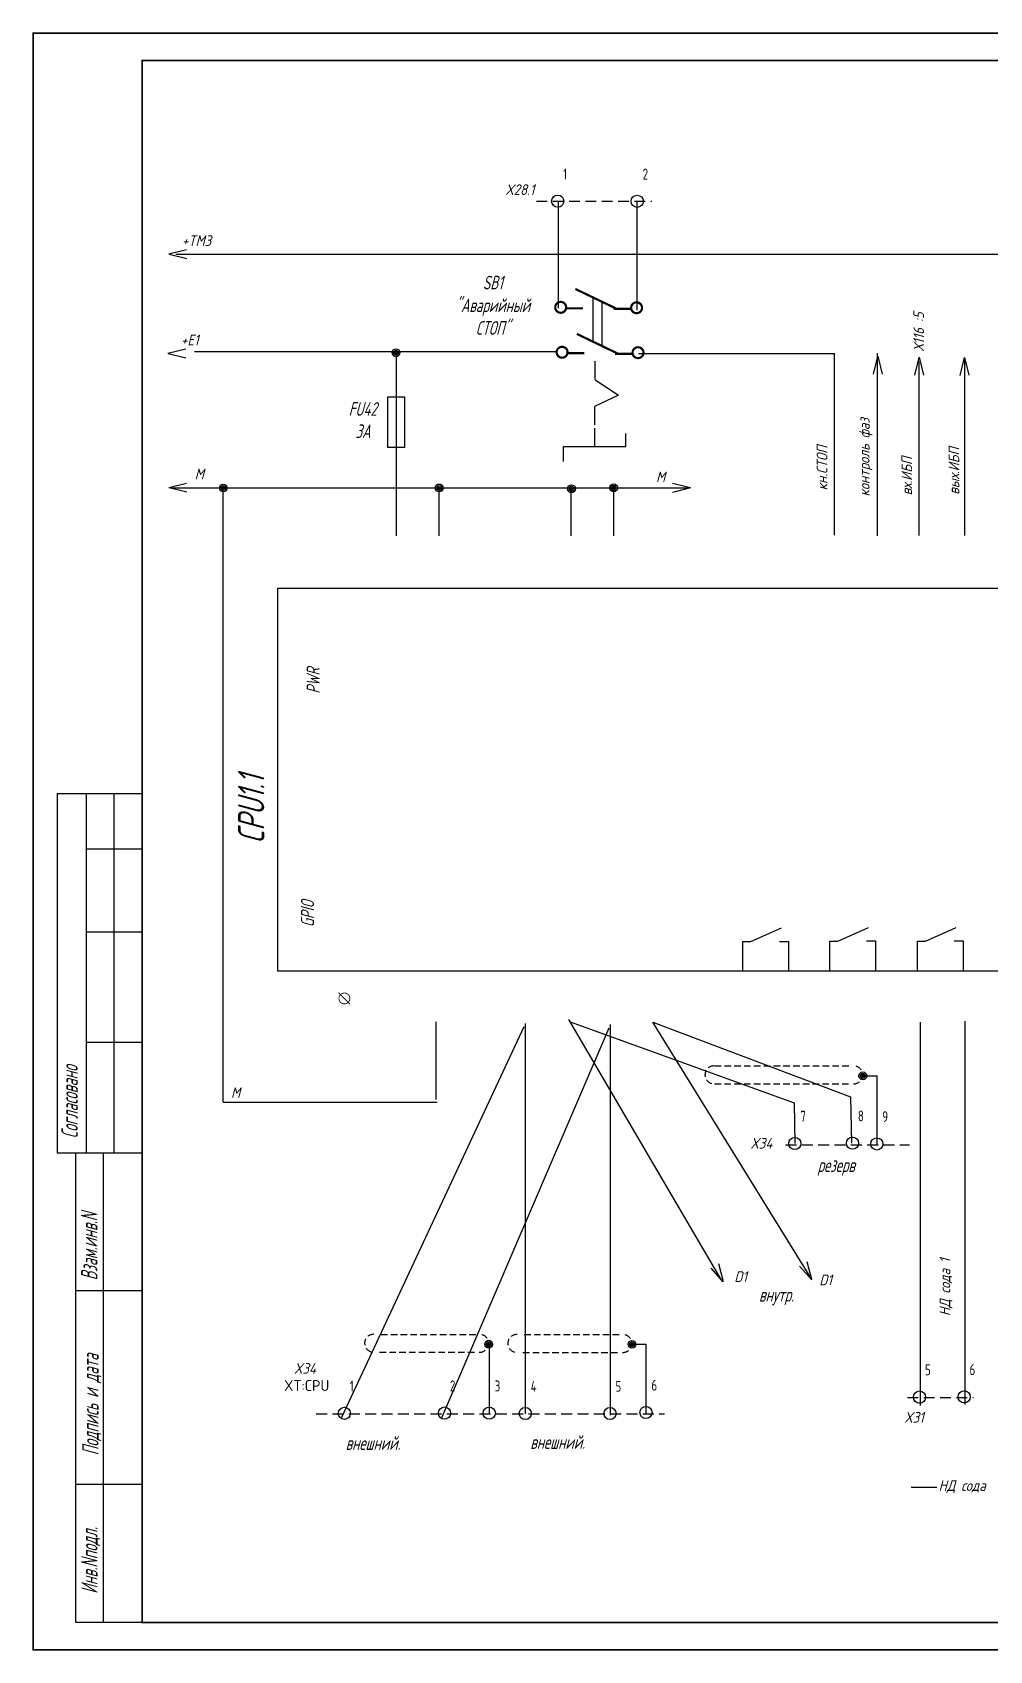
# Model space of a CAD drawing. Header units: millimetres. Extents: x 1463 to 10524, y 7125 to 13164.
# Drawn here: x 6523.6 to 6699.4, y 9980.5 to 10277.8 of the extents above; entities that cross this region are included whole.
import ezdxf
from ezdxf.enums import TextEntityAlignment as Align

# ---------------------------------------------------------------- set-up
doc = ezdxf.new("R2010")
doc.units = ezdxf.units.MM
doc.header["$LTSCALE"] = 4
doc.set_wipeout_variables(frame=1)
doc.linetypes.add('DASHED', pattern=[0.75, 0.5, -0.25])
for name, color, linetype in [('LOC', 8, 'Continuous'), ('RED_2.5mm^2', 1, 'Continuous'), ('SYMS', 7, 'Continuous'), ('TAGS', 51, 'Continuous')]:
    doc.layers.add(name, color=color, linetype=linetype)
doc.layers.add('RAMKA', color=7, linetype='Continuous', lineweight=25)
doc.styles.add('COTES', font='cs_gost2304.shx', dxfattribs={"width": 0.75, "oblique": 15})
doc.styles.add('Simplex25.085.15', font='GOST_A.TTF', dxfattribs={"width": 0.85, "oblique": 15, "height": 2.5})
doc.styles.add('WD', font='romans.shx')
doc.linetypes.add('Modbus_LINE', pattern='A,7.5,-4,["Modbus",Standard,S=2.5,R=0,X=-1.5,Y=-1.25],-15', length=26.5)

# ---------------------------------------------------------------- blocks, each defined once
blk = doc.blocks.new('Формат А3')
at = {"color": 0, "linetype": 'Continuous', "const_width": 0.3}
for points in [[(-420, 297), (0, 297), (0, 0), (-420, 0)], [(-400, 5), (-400, 292), (-5, 292), (-5, 5)]]:
    blk.add_lwpolyline(points, close=True, dxfattribs=at)
blk = doc.blocks.new('A$C73A268AF')
at = {"lineweight": 30}
for p, q in [((4.57, 157.46), (20.05, 157.46)), ((4.57, 157.46), (4.57, 91.46)), ((9.89, 157.46), (9.89, 91.46)), ((14.97, 157.46), (14.97, 91.46)), ((9.89, 147.31), (20.05, 147.31)), ((9.89, 132.08), (20.05, 132.08)), ((9.89, 111.77), (20.05, 111.77)), ((4.57, 91.46), (20.05, 91.46)), ((7.96, 5.15), (7.96, 91.46)), ((13.04, 5.15), (13.04, 91.46)), ((20.15, 66.08), (7.96, 66.08)), ((20.15, 30.54), (7.96, 30.54))]:
    blk.add_line(p, q, dxfattribs=at)
blk.add_lwpolyline([(20.15, 5.15), (7.96, 5.15)], dxfattribs=at)
blk.add_blockref('Формат А3', (420.15, 0.15))
at = {"layer": 'RAMKA', "style": 'COTES', "oblique": 15, "width": 0.75}
for s, p in [('Согласовано', (8.35, 94.1)), ('Взам.инв.N', (11.94, 68.02)), ('Подпись и дата', (12.17, 35.86)), ('Инв.Nподл.', (11.97, 10.43))]:
    blk.add_text(s, height=3, rotation=90, dxfattribs=at).set_placement(p)
blk = doc.blocks.new('Клеммное соединение')
at = {"linetype": 'Continuous'}
blk.add_wipeout([(0, -1), (-0.44, -0.9), (-0.6, -0.8), (-0.71, -0.7), (-0.8, -0.6), (-0.87, -0.5), (-0.92, -0.4), (-0.95, -0.3), (-0.98, -0.2), (-0.99, -0.1), (-0.99, 0), (-0.99, 0.1), (-0.98, 0.2), (-0.95, 0.3), (-0.92, 0.4), (-0.87, 0.5), (-0.8, 0.6), (-0.71, 0.7), (-0.6, 0.8), (-0.44, 0.9), (0, 1), (0.44, 0.9), (0.6, 0.8), (0.71, 0.7), (0.8, 0.6), (0.87, 0.5), (0.92, 0.4), (0.95, 0.3), (0.98, 0.2), (0.99, 0.1), (1, 0), (0.99, -0.1), (0.98, -0.2), (0.95, -0.3), (0.92, -0.4), (0.87, -0.5), (0.8, -0.6), (0.71, -0.7), (0.6, -0.8), (0.44, -0.9)], dxfattribs=at)
at = {"color": 0, "linetype": 'Continuous', "lineweight": -2, "const_width": 0.15}
blk.add_lwpolyline([(-1.06, -1.06), (1.06, 1.06)], dxfattribs=at)
blk.add_lwpolyline([(-1, 0, 1), (1, 0, 1)], format="xyb", close=True, dxfattribs=at)
blk = doc.blocks.new('WDDOT')
for radius in [0.72, 0.449, 0.223]:
    blk.add_circle((0, 0), radius)
blk = doc.blocks.new('VT0W02')
blk.add_circle((0, 0), 0.0699)
at = {"style": 'WD'}
for tag, p, width in [('INST', (0.062, 0.42), 0.7), ('LOC', (0.062, 0.25), 0.7), ('DESC1', (0.053, -0.385), 0.8)]:
    blk.add_attdef(tag, p, '', height=0.125, dxfattribs=dict(at, width=width))
at = {"linetype": 'Continuous', "style": 'WD'}
for tag, p, height, width, flags in [('WIRENO', (0.062, 0.094), 0.125, 0.8, 8), ('TAGSTRIP', (0.053, -0.229), 0.125, 0.9, 8), ('CAT', (0.213, -0.406), 0.109, 0.8, 1), ('DESC2', (0.053, -0.541), 0.125, 0.8, 8), ('DESC3', (0.053, -0.698), 0.125, 0.8, 8)]:
    blk.add_attdef(tag, p, '', height=height, dxfattribs=dict(at, width=width, flags=flags))
at = {"style": 'WD', "flags": 1}
for tag, p, height in [('X4TERM01', (-0.07, 0), 0.0125), ('X4TERMDESC01', (-0.055, -0.023), 0.025), ('X2TERMDESC01', (-0.006, 0.029), 0.025), ('STRIPSEQ', (0, 0), 0.00125), ('X2TERM01', (0, 0.07), 0.0125), ('X1TERMDESC01', (0.039, -0.003), 0.025), ('X1TERM01', (0.07, 0), 0.0125), ('LINKTERM', (0, -0.002), 0.00125), ('X8TERM01', (0, -0.07), 0.0125), ('X8TERMDESC01', (0, -0.054), 0.025)]:
    blk.add_attdef(tag, p, '', height=height, dxfattribs=at)
at = {"linetype": 'Continuous', "style": 'WD', "width": 0.8, "flags": 1}
blk.add_attdef('MFG', text='', height=0.109, dxfattribs=at).set_placement((0.088, -0.406), align=Align.RIGHT)
at = {"style": 'WD', "width": 0.7, "flags": 1}
blk.add_attdef('ASSYCODE', (0.062, -0.281), '', height=0.01, dxfattribs=at)

msp = doc.modelspace()

# ---------------------------------------------------------------- linework, layer by layer
at = {"linetype": 'DASHED'}
for p, q in [((6616.13, 10246.85), (6637.35, 10246.85)), ((6661.89, 10073.46), (6684.65, 10073.43)), ((6684.27, 10027.06), (6696.42, 10027.06)), ((6575.7, 10024.07), (6639.64, 10024.07))]:
    msp.add_line(p, q, dxfattribs=at)
at = {"color": 1, "ltscale": 0.2}
for p, q in [((6620.21, 10227.18), (6620.21, 10246.75)), ((6590.44, 10185.36), (6590.44, 10219.1)), ((6598.28, 10185.36), (6598.28, 10194.2))]:
    msp.add_line(p, q, dxfattribs=at)
at = {"linetype": 'Continuous', "ltscale": 0.6}
for p, q in [((6626.52, 10229.01), (6626.52, 10220.8)), ((6628.17, 10228.25), (6628.17, 10220.05)), ((6626.87, 10217.44), (6626.87, 10214.05)), ((6626.91, 10214.02), (6631.19, 10211.17)), ((6631.19, 10211.17), (6626.82, 10209.12)), ((6626.82, 10209.12), (6626.82, 10205.73)), ((6626.83, 10205.1), (6626.83, 10201.71)), ((6632.58, 10201.74), (6632.58, 10204.17)), ((6621.1, 10201.73), (6632.56, 10201.73)), ((6621.12, 10198.97), (6621.12, 10201.74))]:
    msp.add_line(p, q, dxfattribs=at)
at = {"color": 7, "ltscale": 0.2}
for p, q in [((6655.54, 10110.82), (6661.15, 10113.3)), ((6671.52, 10110.88), (6677.13, 10113.36)), ((6687.62, 10110.88), (6693.23, 10113.36)), ((6654.06, 10105.37), (6654.06, 10110.82)), ((6654.06, 10110.82), (6655.54, 10110.82)), ((6660.77, 10110.84), (6662.42, 10110.84)), ((6662.42, 10110.84), (6662.42, 10105.4)), ((6670.03, 10105.44), (6670.03, 10110.88)), ((6670.03, 10110.88), (6671.52, 10110.88)), ((6676.75, 10110.91), (6678.4, 10110.91)), ((6678.4, 10110.91), (6678.4, 10105.47)), ((6686.13, 10105.44), (6686.13, 10110.88)), ((6686.13, 10110.88), (6687.62, 10110.88)), ((6692.85, 10110.91), (6694.5, 10110.91)), ((6694.5, 10110.91), (6694.5, 10105.47)), ((6684.93, 10010.59), (6689.68, 10010.59))]:
    msp.add_line(p, q, dxfattribs=at)
at = {"linetype": 'DASHED', "ltscale": 0.6}
for p, q in [((6648.88, 10087.95), (6673.83, 10087.95)), ((6648.86, 10084.67), (6673.77, 10084.67)), ((6587.6, 10038.64), (6605.12, 10038.64)), ((6613.91, 10038.61), (6631.43, 10038.61)), ((6587.34, 10035.36), (6605.06, 10035.36)), ((6613.65, 10035.33), (6631.37, 10035.33))]:
    msp.add_line(p, q, dxfattribs=at)
at = {"const_width": 0.4}
for points in [[(6623.29, 10230.69), (6630.7, 10227.13)], [(6621.42, 10227.14), (6624.66, 10227.14)], [(6630.3, 10227.04), (6633.54, 10227.04)], [(6623.55, 10222.44), (6630.96, 10218.88)], [(6621.68, 10218.89), (6624.92, 10218.89)], [(6630.56, 10218.79), (6633.8, 10218.79)]]:
    msp.add_lwpolyline(points, dxfattribs=at)
for points in [[(6621.59, 10227.32, 1), (6619.59, 10227.32, 1), (6621.59, 10227.32, 1)], [(6635.53, 10227.24, 1), (6633.53, 10227.24, 1), (6635.53, 10227.24, 1)], [(6621.85, 10219.07, 1), (6619.85, 10219.07, 1), (6621.85, 10219.07, 1)], [(6635.79, 10218.99, 1), (6633.79, 10218.99, 1), (6635.79, 10218.99, 1)]]:
    msp.add_lwpolyline(points, format="xyb", dxfattribs=at)
at = {"linetype": 'Continuous', "ltscale": 0.6}
msp.add_lwpolyline([(6588.82, 10210.89), (6591.92, 10210.89), (6591.92, 10201.59), (6588.82, 10201.59)], close=True, dxfattribs=at)
at = {"color": 7, "ltscale": 0.2}
msp.add_lwpolyline([(6568.55, 10105.41), (6927.89, 10105.41), (6927.89, 10175.64), (6568.55, 10175.64)], close=True, dxfattribs=at)
at = {"linetype": 'DASHED', "ltscale": 0.6}
for centre, start, end in [((6648.73, 10086.32), 87.3959, 270), ((6674.42, 10086.3), 267.3959, 90), ((6586.22, 10037.01), 87.3959, 270), ((6605.71, 10036.99), 267.3959, 90), ((6612.53, 10036.98), 87.3959, 270), ((6632.02, 10036.96), 267.3959, 90)]:
    msp.add_arc(centre, 1.64, start, end, dxfattribs=at)
at = {"layer": 'RED_2.5mm^2', "linetype": 'Continuous', "ltscale": 0.2}
for p, q in [((6634.65, 10226.81), (6634.65, 10246.82)), ((6549.93, 10237.11), (6817.57, 10237.11)), ((6619.91, 10219.14), (6553.34, 10219.14)), ((6670.92, 10218.79), (6634.87, 10218.79)), ((6670.88, 10185.44), (6670.88, 10218.63)), ((6678.8, 10185.32), (6678.77, 10218.88)), ((6686.45, 10185.4), (6686.45, 10217.34)), ((6694.79, 10185.4), (6694.79, 10217.83)), ((6558.6, 10081.37), (6558.6, 10194.42)), ((6548.84, 10194.15), (6644.14, 10194.15)), ((6622.52, 10185.37), (6622.52, 10193.97)), ((6630.37, 10185.37), (6630.33, 10194.16)), ((6597.75, 10081.81), (6597.75, 10096.05)), ((6686.7, 10025.6), (6686.7, 10096.02)), ((6694.88, 10025.77), (6694.88, 10096.19)), ((6676, 10086.16), (6678.7, 10086.16)), ((6678.71, 10073.44), (6678.71, 10086.15)), ((6558.62, 10081.3), (6597.89, 10081.3)), ((6607.53, 10024.12), (6607.53, 10036.83)), ((6633.6, 10036.82), (6636.3, 10036.82)), ((6636.31, 10024.1), (6636.31, 10036.8))]:
    msp.add_line(p, q, dxfattribs=at)
at = {"layer": 'RED_2.5mm^2', "color": 6, "linetype": 'Modbus_LINE', "ltscale": 0.2}
for p, q in [((6650.07, 10048.74), (6622.11, 10096.5)), ((6580.38, 10023.45), (6613.87, 10095.17)), ((6598.7, 10023.19), (6629.48, 10094.94)), ((6614.12, 10024.06), (6614.12, 10095.78)), ((6629.74, 10023.8), (6629.74, 10095.55)), ((6666.54, 10049.02), (6637.5, 10095.98))]:
    msp.add_line(p, q, dxfattribs=at)
for points in [[(6622.36, 10096.07), (6663.47, 10081.19), (6663.6, 10073.71)], [(6637.5, 10095.98), (6673.8, 10082.26), (6674, 10073.76)]]:
    msp.add_lwpolyline(points, dxfattribs=at)
at = {"layer": 'SYMS', "linetype": 'Continuous', "ltscale": 0.2}
for p, q in [((6548.62, 10237.14), (6551.89, 10237.95)), ((6548.66, 10237.1), (6551.93, 10236.31)), ((6548.45, 10218.89), (6551.73, 10219.7)), ((6548.49, 10218.85), (6551.76, 10218.06)), ((6678.79, 10218.31), (6677.99, 10215.04)), ((6678.82, 10218.35), (6679.64, 10215.07)), ((6686.38, 10218.11), (6685.58, 10214.85)), ((6686.41, 10218.15), (6687.23, 10214.88)), ((6694.7, 10218.09), (6693.9, 10214.82)), ((6694.73, 10218.13), (6695.54, 10214.86)), ((6548.62, 10194.23), (6551.89, 10195.04)), ((6644.38, 10194.18), (6641.11, 10194.98)), ((6548.66, 10194.2), (6551.92, 10193.4)), ((6644.42, 10194.14), (6641.15, 10193.33)), ((6666.7, 10048.7), (6665.88, 10051.96)), ((6650.45, 10048.27), (6648.21, 10050.79)), ((6650.47, 10048.32), (6649.64, 10051.59)), ((6666.69, 10048.65), (6664.44, 10051.16))]:
    msp.add_line(p, q, dxfattribs=at)

# ---------------------------------------------------------------- block references
at = {"ltscale": 1.2}
msp.add_blockref('A$C73A268AF', (6523.56, 9980.54), dxfattribs=at)
at = {"layer": 'SYMS', "linetype": 'Continuous', "ltscale": 0.2}
ref = msp.add_blockref('VT0W02', (6620.04, 10246.82), dxfattribs=dict(at, xscale=16, yscale=16, zscale=16))
ref.add_attrib('LOC', '1', (6621.04, 10250.82), dxfattribs={"layer": 'LOC', "height": 2, "style": 'WD', "width": 0.7})
ref = msp.add_blockref('VT0W02', (6634.65, 10246.8), dxfattribs=dict(at, xscale=16, yscale=16, zscale=16))
ref.add_attrib('LOC', '2', (6635.65, 10250.8), dxfattribs={"layer": 'LOC', "height": 2, "style": 'WD', "width": 0.7})
at = {"layer": 'SYMS', "linetype": 'Continuous', "ltscale": 0.2, "rotation": 90}
for p in [(6590.35, 10218.98), (6558.63, 10194.12), (6598.26, 10194.14), (6622.57, 10193.99), (6630.33, 10194.16), (6676.08, 10086.14), (6607.37, 10036.83), (6633.68, 10036.8)]:
    msp.add_blockref('WDDOT', p, dxfattribs=at)
at = {"layer": 'SYMS', "linetype": 'Continuous', "ltscale": 0.2}
ref = msp.add_blockref('VT0W02', (6663.6, 10073.71), dxfattribs=dict(at, xscale=16, yscale=16, zscale=16))
ref.add_attrib('LOC', '7', (6664.6, 10077.71), dxfattribs={"layer": 'LOC', "height": 2, "style": 'WD', "width": 0.7})
ref = msp.add_blockref('VT0W02', (6674.17, 10073.76), dxfattribs=dict(at, xscale=16, yscale=16, zscale=16))
ref.add_attrib('LOC', '8', (6675.17, 10077.76), dxfattribs={"layer": 'LOC', "height": 2, "style": 'WD', "width": 0.7})
ref = msp.add_blockref('VT0W02', (6678.65, 10073.62), dxfattribs=dict(at, xscale=16, yscale=16, zscale=16))
ref.add_attrib('LOC', '9', (6679.65, 10077.62), dxfattribs={"layer": 'LOC', "height": 2, "style": 'WD', "width": 0.7})
ref = msp.add_blockref('VT0W02', (6686.49, 10027.12), dxfattribs=dict(at, xscale=16, yscale=16, zscale=16))
ref.add_attrib('LOC', '5', (6687.49, 10031.12), dxfattribs={"layer": 'LOC', "height": 2, "style": 'WD', "width": 0.7})
ref = msp.add_blockref('VT0W02', (6694.68, 10027.16), dxfattribs=dict(at, xscale=16, yscale=16, zscale=16))
ref.add_attrib('LOC', '6', (6695.68, 10031.16), dxfattribs={"layer": 'LOC', "height": 2, "style": 'WD', "width": 0.7})
ref = msp.add_blockref('VT0W02', (6580.86, 10024.13), dxfattribs=dict(at, xscale=16, yscale=16, zscale=16))
ref.add_attrib('LOC', '1', (6581.86, 10028.13), dxfattribs={"layer": 'LOC', "height": 2, "style": 'WD', "width": 0.7})
ref.add_attrib('TAGSTRIP', 'XT:CPU', (6569.8, 10028.24), dxfattribs={"layer": 'TAGS', "linetype": 'Continuous', "height": 2, "style": 'WD', "width": 0.9, "flags": 8})
ref = msp.add_blockref('VT0W02', (6599.24, 10024.18), dxfattribs=dict(at, xscale=16, yscale=16, zscale=16))
ref.add_attrib('LOC', '2', (6600.24, 10028.18), dxfattribs={"layer": 'LOC', "height": 2, "style": 'WD', "width": 0.7})
ref = msp.add_blockref('VT0W02', (6607.47, 10024.16), dxfattribs=dict(at, xscale=16, yscale=16, zscale=16))
ref.add_attrib('LOC', '3', (6608.47, 10028.16), dxfattribs={"layer": 'LOC', "height": 2, "style": 'WD', "width": 0.7})
ref = msp.add_blockref('VT0W02', (6614.09, 10024.1), dxfattribs=dict(at, xscale=16, yscale=16, zscale=16))
ref.add_attrib('LOC', '4', (6615.09, 10028.1), dxfattribs={"layer": 'LOC', "height": 2, "style": 'WD', "width": 0.7})
ref = msp.add_blockref('VT0W02', (6629.65, 10024.09), dxfattribs=dict(at, xscale=16, yscale=16, zscale=16))
ref.add_attrib('LOC', '5', (6630.65, 10028.09), dxfattribs={"layer": 'LOC', "height": 2, "style": 'WD', "width": 0.7})
ref = msp.add_blockref('VT0W02', (6636.25, 10024.28), dxfattribs=dict(at, xscale=16, yscale=16, zscale=16))
ref.add_attrib('LOC', '6', (6637.25, 10028.28), dxfattribs={"layer": 'LOC', "height": 2, "style": 'WD', "width": 0.7})

# ---------------------------------------------------------------- texts
at = {"style": 'Simplex25.085.15', "oblique": 15}
for s, height, width, p in [('X28.1', 1.961, 1.083459, (6610.41, 10247.96)), ('+TM3', 1.961, 1.083459, (6551.02, 10238.59)), ('+E1', 1.961, 1.083459, (6550.86, 10220.34)), ('FU42', 2.5, 0.85, (6581.65, 10207.4)), ('M', 1.96, 1.083459, (6553.38, 10195.72)), ('M', 1.96, 1.083459, (6638.1, 10195.19)), ('M', 1.96, 1.083459, (6560.04, 10082.07)), ('X34', 1.961, 1.083459, (6655.43, 10072.76)), ('резерв', 2.5, 0.85, (6667.77, 10068.47)), ('D1', 1.961, 1.083459, (6652.48, 10048.27)), ('D1', 1.961, 1.083459, (6668.09, 10047.67)), ('внутр.', 2.5, 0.85, (6657.01, 10044.67)), ('X34', 1.961, 1.083459, (6571.61, 10031.4)), ('X31', 1.961, 1.083459, (6683.68, 10022.41)), ('внешний.', 2.5, 0.85, (6581.1, 10017.41)), ('внешний.', 2.5, 0.85, (6615, 10017.6)), ('НД сода', 1.961, 1.083459, (6690, 10009.88))]:
    msp.add_text(s, height=height, dxfattribs=dict(at, width=width)).set_placement(p)
for s, height, width, p in [('Х116 :5', 1.961, 1.083459, (6687.34, 10219.23)), ('контроль фаз', 1.9613, 1.083459, (6677.32, 10192.58)), ('кн.СТОП', 1.961, 1.083459, (6669.57, 10193.7)), ('вых.ИБП', 1.961, 1.083459, (6693.79, 10192.9)), ('вх.ИБП', 1.961, 1.083459, (6685.14, 10192.78)), ('PWR', 2.415, 0.879985, (6576.35, 10156.34)), ('CPU1.1', 4.83, 0.879985, (6566.16, 10128.73)), ('GPIO', 2.415, 0.879985, (6575.3, 10113.47)), ('НД сода 1', 1.961, 1.083459, (6692.14, 10041.99))]:
    msp.add_text(s, height=height, rotation=90, dxfattribs=dict(at, width=width)).set_placement(p)
at = {"insert": (6608.12, 10222.28), "char_height": 2.5, "width": 6.6544, "attachment_point": 8, "style": 'Simplex25.085.15'}
msp.add_mtext('SB1\\P"Аварийный СТОП"', dxfattribs=at)
at = {"layer": 'SYMS', "linetype": 'Continuous', "insert": (6582.9, 10205.81), "char_height": 2.5, "width": 8.7482, "attachment_point": 1}
msp.add_mtext('{\\fGOST type A|b0|i0|c0|p34;\\Q15;\\W0.85;\\C7;3\\fGOST type A|b0|i0|c204|p34;А}', dxfattribs=at)

# ---------------------------------------------------------------- next in the draw order: block references
at = {"rotation": 90}
msp.add_blockref('Клеммное соединение', (6580.86, 10100.35), dxfattribs=at)

doc.saveas('drawing.dxf')
